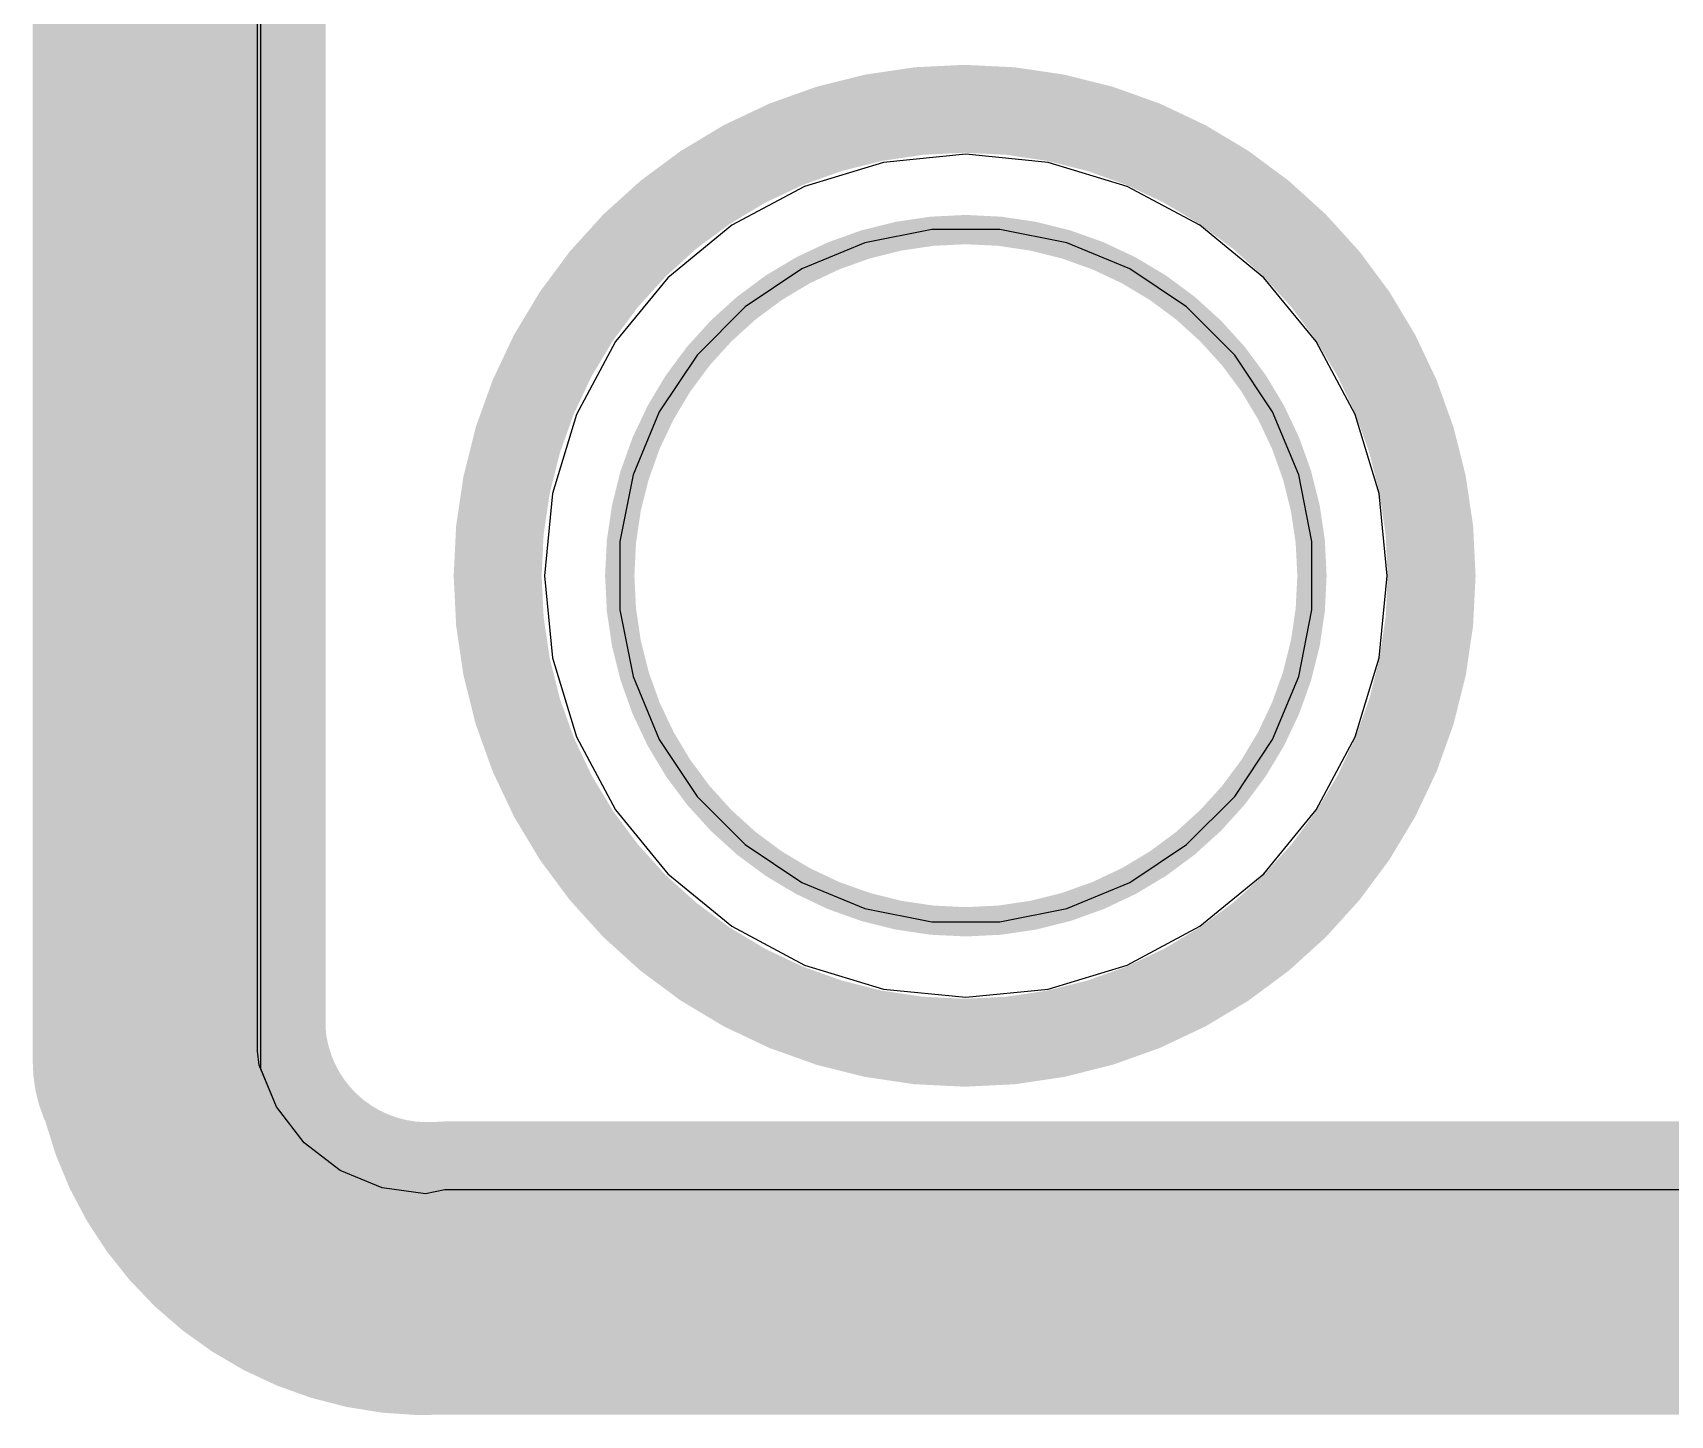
# Model space of a CAD drawing. Header units: inches. Extents: x -13 to 366, y -4 to 120.
# Drawn here: x -4.04 to 3.05, y -3.64 to 2.35 of the extents above; entities that cross this region are included whole.
import ezdxf

# ---------------------------------------------------------------- set-up
doc = ezdxf.new("R2010")
doc.units = ezdxf.units.IN
for name, color, linetype in [('Board_outline', 56, 'Continuous'), ('Bottom Layer', 5, 'Continuous'), ('Bottom Overlay', 54, 'Continuous'), ('GND', 16, 'Continuous'), ('Keep-Out Layer', 6, 'Continuous'), ('Multi-Layer', 9, 'Continuous'), ('POWER', 76, 'Continuous'), ('Top Layer', 1, 'Continuous'), ('Top Overlay', 2, 'Continuous')]:
    doc.layers.add(name, color=color, linetype=linetype)

msp = doc.modelspace()

# ---------------------------------------------------------------- linework, layer by layer
at = {"layer": 'Board_outline', "const_width": 0.254}
for points in [[(-3.4089, -2.1087), (-3.4089, 42.6513)], [(-2.2584, -3.0003), (31.3992, -3.0003)]]:
    msp.add_lwpolyline(points, dxfattribs=at)
msp.add_lwpolyline([(-2.2583, -3.0007, -0.414214), (-3.4089, -2.0025)], format="xyb", dxfattribs=at)
at = {"layer": 'Board_outline', "const_width": 0.127}
for points in [[(-3.4724, -2.0025, 1), (-3.3454, -2.0025, 1)], [(-3.4724, -2.1087, 1), (-3.3454, -2.1087, 1)], [(-2.3219, -3.0003, 1), (-2.1949, -3.0003, 1)], [(-2.3218, -3.0007, 1), (-2.1948, -3.0007, 1)]]:
    msp.add_lwpolyline(points, format="xyb", close=True, dxfattribs=at)
at = {"layer": 'Bottom Layer'}
for p, q in [((-3.0702, -2.0604), (-3.0702, 42.6767)), ((-0.3563, 1.7912), (-0.6989, 1.6873)), ((0, 1.8263), (-0.3563, 1.7912)), ((0.3563, 1.7912), (0, 1.8263)), ((0.6989, 1.6873), (0.3563, 1.7912)), ((-0.6989, 1.6873), (-1.0146, 1.5185)), ((1.0146, 1.5185), (0.6989, 1.6873)), ((-1.0146, 1.5185), (-1.2914, 1.2914)), ((1.2914, 1.2914), (1.0146, 1.5185)), ((-1.2914, 1.2914), (-1.5185, 1.0146)), ((1.5185, 1.0146), (1.2914, 1.2914)), ((-1.5185, 1.0146), (-1.6873, 0.6989)), ((1.6873, 0.6989), (1.5185, 1.0146)), ((-1.6873, 0.6989), (-1.7912, 0.3563)), ((1.7912, 0.3563), (1.6873, 0.6989)), ((-1.7912, 0.3563), (-1.8263, 0)), ((1.8263, 0), (1.7912, 0.3563)), ((-1.8263, 0), (-1.7912, -0.3563)), ((1.7912, -0.3563), (1.8263, 0)), ((-1.7912, -0.3563), (-1.6873, -0.6989)), ((1.6873, -0.6989), (1.7912, -0.3563)), ((-1.6873, -0.6989), (-1.5185, -1.0146)), ((1.5185, -1.0146), (1.6873, -0.6989)), ((-1.5185, -1.0146), (-1.2914, -1.2914)), ((1.2914, -1.2914), (1.5185, -1.0146)), ((-1.2914, -1.2914), (-1.0146, -1.5185)), ((1.0146, -1.5185), (1.2914, -1.2914)), ((-1.0146, -1.5185), (-0.6989, -1.6873)), ((0.6989, -1.6873), (1.0146, -1.5185)), ((-0.6989, -1.6873), (-0.3563, -1.7912)), ((0.3563, -1.7912), (0.6989, -1.6873)), ((-0.3563, -1.7912), (0, -1.8263)), ((0, -1.8263), (0.3563, -1.7912)), ((-3.0622, -2.1208), (-3.0702, -2.0604)), ((-2.987, -2.3025), (-3.0622, -2.1208)), ((-2.8673, -2.4585), (-2.987, -2.3025)), ((-2.7112, -2.5783), (-2.8673, -2.4585)), ((-2.5295, -2.6535), (-2.7112, -2.5783)), ((-2.3422, -2.6782), (-2.5295, -2.6535)), ((-2.2583, -2.6615), (-2.3422, -2.6782)), ((31.3992, -2.6615), (-2.2583, -2.6615))]:
    msp.add_line(p, q, dxfattribs=at)
at = {"layer": 'Bottom Overlay', "const_width": 1.27}
for points in [[(-3.4089, -2.0833), (-3.4089, 42.6767)], [(-3.4089, -2.0833), (-3.4089, 42.6767)], [(-2.2584, -3.0003), (31.3992, -3.0003)], [(-2.2584, -3.0003), (31.3992, -3.0003)]]:
    msp.add_lwpolyline(points, dxfattribs=at)
at = {"layer": 'Bottom Overlay'}
for points, const_width in [([(2.0185, -0.0003, 1), (-2.0291, -0.0003, 1)], 0.381), ([(-2.1244, -0.0003, 1), (-1.9339, -0.0003, 1)], 0.1905), ([(1.9232, -0.0003, 1), (2.1137, -0.0003, 1)], 0.1905), ([(-3.7264, -2.0025, 1), (-3.0914, -2.0025, 1)], 0.635), ([(-3.7264, -2.0025, 1), (-3.0914, -2.0025, 1)], 0.635), ([(-3.7264, -2.0833, 1), (-3.0914, -2.0833, 1)], 0.635), ([(-3.7264, -2.0833, 1), (-3.0914, -2.0833, 1)], 0.635), ([(-2.5759, -3.0003, 1), (-1.9409, -3.0003, 1)], 0.635), ([(-2.5759, -3.0003, 1), (-1.9409, -3.0003, 1)], 0.635), ([(-2.5758, -3.0007, 1), (-1.9408, -3.0007, 1)], 0.635), ([(-2.5758, -3.0007, 1), (-1.9408, -3.0007, 1)], 0.635)]:
    msp.add_lwpolyline(points, format="xyb", close=True, dxfattribs=dict(at, const_width=const_width))
at = {"layer": 'Bottom Overlay', "const_width": 1.27}
msp.add_lwpolyline([(-2.2583, -3.0007, -0.414214), (-3.4089, -2.0025)], format="xyb", dxfattribs=at)
msp.add_lwpolyline([(-2.2583, -3.0007, -0.414214), (-3.4089, -2.0025)], format="xyb", dxfattribs=at)
at = {"layer": 'GND'}
for p, q in [((-3.0702, -2.0604), (-3.0702, 42.6767)), ((-0.3563, 1.7912), (-0.6989, 1.6873)), ((0, 1.8263), (-0.3563, 1.7912)), ((0.3563, 1.7912), (0, 1.8263)), ((0.6989, 1.6873), (0.3563, 1.7912)), ((-0.6989, 1.6873), (-1.0146, 1.5185)), ((1.0146, 1.5185), (0.6989, 1.6873)), ((-1.0146, 1.5185), (-1.2914, 1.2914)), ((1.2914, 1.2914), (1.0146, 1.5185)), ((-1.2914, 1.2914), (-1.5185, 1.0146)), ((1.5185, 1.0146), (1.2914, 1.2914)), ((-1.5185, 1.0146), (-1.6873, 0.6989)), ((1.6873, 0.6989), (1.5185, 1.0146)), ((-1.6873, 0.6989), (-1.7912, 0.3563)), ((1.7912, 0.3563), (1.6873, 0.6989)), ((-1.7912, 0.3563), (-1.8263, 0)), ((1.8263, 0), (1.7912, 0.3563)), ((-1.8263, 0), (-1.7912, -0.3563)), ((1.7912, -0.3563), (1.8263, 0)), ((-1.7912, -0.3563), (-1.6873, -0.6989)), ((1.6873, -0.6989), (1.7912, -0.3563)), ((-1.6873, -0.6989), (-1.5185, -1.0146)), ((1.5185, -1.0146), (1.6873, -0.6989)), ((-1.5185, -1.0146), (-1.2914, -1.2914)), ((1.2914, -1.2914), (1.5185, -1.0146)), ((-1.2914, -1.2914), (-1.0146, -1.5185)), ((1.0146, -1.5185), (1.2914, -1.2914)), ((-1.0146, -1.5185), (-0.6989, -1.6873)), ((0.6989, -1.6873), (1.0146, -1.5185)), ((-0.6989, -1.6873), (-0.3563, -1.7912)), ((0.3563, -1.7912), (0.6989, -1.6873)), ((-0.3563, -1.7912), (0, -1.8263)), ((0, -1.8263), (0.3563, -1.7912)), ((-3.0622, -2.1208), (-3.0702, -2.0604)), ((-2.987, -2.3025), (-3.0622, -2.1208)), ((-2.8673, -2.4585), (-2.987, -2.3025)), ((-2.7112, -2.5783), (-2.8673, -2.4585)), ((-2.5295, -2.6535), (-2.7112, -2.5783)), ((-2.3422, -2.6782), (-2.5295, -2.6535)), ((-2.2583, -2.6615), (-2.3422, -2.6782)), ((31.3992, -2.6615), (-2.2583, -2.6615))]:
    msp.add_line(p, q, dxfattribs=at)
at = {"layer": 'Keep-Out Layer', "const_width": 0.1565}
for points in [[(-3.4089, -2.0833), (-3.4089, 42.6767)], [(-3.4089, -2.0833), (-3.4089, 42.6767)], [(-2.2583, -3.0003), (31.3992, -3.0003)], [(-2.2583, -3.0003), (31.3992, -3.0003)]]:
    msp.add_lwpolyline(points, dxfattribs=at)
at = {"layer": 'Keep-Out Layer'}
for points, const_width in [([(1.5, 0, 1), (-1.5, 0, 1)], 0.127), ([(1.5, 0, 1), (-1.5, 0, 1)], 0.127), ([(-1.5317, 0, 1), (-1.4682, 0, 1)], 0.0635), ([(-1.5317, 0, 1), (-1.4682, 0, 1)], 0.0635), ([(1.4682, 0, 1), (1.5317, 0, 1)], 0.0635), ([(1.4682, 0, 1), (1.5317, 0, 1)], 0.0635), ([(-3.4407, -2.002, 1), (-3.3772, -2.002, 1)], 0.0635), ([(-3.4407, -2.002, 1), (-3.3772, -2.002, 1)], 0.0635), ([(-3.4481, -2.0833, 1), (-3.3698, -2.0833, 1)], 0.0782), ([(-3.4481, -2.0833, 1), (-3.3698, -2.0833, 1)], 0.0782), ([(-2.2974, -3.0003, 1), (-2.2192, -3.0003, 1)], 0.0782), ([(-2.2974, -3.0003, 1), (-2.2192, -3.0003, 1)], 0.0782), ([(-2.2901, -3.0003, 1), (-2.2266, -3.0003, 1)], 0.0635), ([(-2.2901, -3.0003, 1), (-2.2266, -3.0003, 1)], 0.0635)]:
    msp.add_lwpolyline(points, format="xyb", close=True, dxfattribs=dict(at, const_width=const_width))
at = {"layer": 'Keep-Out Layer', "const_width": 0.127}
msp.add_lwpolyline([(-2.2584, -3.0003, -0.414214), (-3.409, -2.002)], format="xyb", dxfattribs=at)
msp.add_lwpolyline([(-2.2584, -3.0003, -0.414214), (-3.409, -2.002)], format="xyb", dxfattribs=at)
at = {"layer": 'Multi-Layer'}
for p, q in [((-0.1477, 1.5), (-0.4375, 1.4424)), ((0, 1.5), (-0.1477, 1.5)), ((0.1477, 1.5), (0, 1.5)), ((0.4375, 1.4424), (0.1477, 1.5)), ((-0.4375, 1.4424), (-0.7105, 1.3293)), ((0.7105, 1.3293), (0.4375, 1.4424)), ((-0.7105, 1.3293), (-0.9562, 1.1651)), ((0.9562, 1.1651), (0.7105, 1.3293)), ((-0.9562, 1.1651), (-1.1651, 0.9562)), ((1.1651, 0.9562), (0.9562, 1.1651)), ((-1.1651, 0.9562), (-1.3293, 0.7105)), ((1.3293, 0.7105), (1.1651, 0.9562)), ((-1.3293, 0.7105), (-1.4424, 0.4375)), ((1.4424, 0.4375), (1.3293, 0.7105)), ((-1.4424, 0.4375), (-1.5, 0.1477)), ((1.5, 0.1477), (1.4424, 0.4375)), ((-1.5, 0.1477), (-1.5, 0)), ((1.5, 0), (1.5, 0.1477)), ((-1.5, 0), (-1.5, 0)), ((-1.5, 0), (-1.5, -0.1477)), ((1.5, -0.1477), (1.5, 0)), ((-1.5, -0.1477), (-1.4424, -0.4375)), ((1.4424, -0.4375), (1.5, -0.1477)), ((-1.4424, -0.4375), (-1.3293, -0.7105)), ((1.3293, -0.7105), (1.4424, -0.4375)), ((-1.3293, -0.7105), (-1.1651, -0.9562)), ((1.1651, -0.9562), (1.3293, -0.7105)), ((-1.1651, -0.9562), (-0.9562, -1.1651)), ((0.9562, -1.1651), (1.1651, -0.9562)), ((-0.9562, -1.1651), (-0.7105, -1.3293)), ((0.7105, -1.3293), (0.9562, -1.1651)), ((-0.7105, -1.3293), (-0.4375, -1.4424)), ((0.4375, -1.4424), (0.7105, -1.3293)), ((-0.4375, -1.4424), (-0.1477, -1.5)), ((0.1477, -1.5), (0.4375, -1.4424)), ((-0.1477, -1.5), (0, -1.5)), ((0, -1.5), (0.1477, -1.5))]:
    msp.add_line(p, q, dxfattribs=at)
at = {"layer": 'POWER'}
for p, q in [((-3.0555, -2.1371), (-3.0555, 7.6153)), ((-0.3563, 1.7912), (-0.6989, 1.6873)), ((0, 1.8263), (-0.3563, 1.7912)), ((0.3563, 1.7912), (0, 1.8263)), ((0.6989, 1.6873), (0.3563, 1.7912)), ((-0.6989, 1.6873), (-1.0146, 1.5185)), ((1.0146, 1.5185), (0.6989, 1.6873)), ((-1.0146, 1.5185), (-1.2914, 1.2914)), ((1.2914, 1.2914), (1.0146, 1.5185)), ((-1.2914, 1.2914), (-1.5185, 1.0146)), ((1.5185, 1.0146), (1.2914, 1.2914)), ((-1.5185, 1.0146), (-1.6873, 0.6989)), ((1.6873, 0.6989), (1.5185, 1.0146)), ((-1.6873, 0.6989), (-1.7912, 0.3563)), ((1.7912, 0.3563), (1.6873, 0.6989)), ((-1.7912, 0.3563), (-1.8263, 0)), ((1.8263, 0), (1.7912, 0.3563)), ((-1.8263, 0), (-1.7912, -0.3563)), ((1.7912, -0.3563), (1.8263, 0)), ((-1.7912, -0.3563), (-1.6873, -0.6989)), ((1.6873, -0.6989), (1.7912, -0.3563)), ((-1.6873, -0.6989), (-1.5185, -1.0146)), ((1.5185, -1.0146), (1.6873, -0.6989)), ((-1.5185, -1.0146), (-1.2914, -1.2914)), ((1.2914, -1.2914), (1.5185, -1.0146)), ((-1.2914, -1.2914), (-1.0146, -1.5185)), ((1.0146, -1.5185), (1.2914, -1.2914)), ((-1.0146, -1.5185), (-0.6989, -1.6873)), ((0.6989, -1.6873), (1.0146, -1.5185)), ((-0.6989, -1.6873), (-0.3563, -1.7912)), ((0.3563, -1.7912), (0.6989, -1.6873)), ((-0.3563, -1.7912), (0, -1.8263)), ((0, -1.8263), (0.3563, -1.7912)), ((-2.987, -2.3025), (-3.0555, -2.1371)), ((-2.8673, -2.4585), (-2.987, -2.3025)), ((-2.7112, -2.5783), (-2.8673, -2.4585)), ((-2.5295, -2.6535), (-2.7112, -2.5783)), ((-2.3422, -2.6782), (-2.5295, -2.6535)), ((-2.2583, -2.6615), (-2.3422, -2.6782)), ((6.0179, -2.6615), (-2.2583, -2.6615))]:
    msp.add_line(p, q, dxfattribs=at)
at = {"layer": 'Top Layer'}
for p, q in [((-3.0702, -2.0604), (-3.0702, 42.6767)), ((-0.3563, 1.7912), (-0.6989, 1.6873)), ((0, 1.8263), (-0.3563, 1.7912)), ((0.3563, 1.7912), (0, 1.8263)), ((0.6989, 1.6873), (0.3563, 1.7912)), ((-0.6989, 1.6873), (-1.0146, 1.5185)), ((1.0146, 1.5185), (0.6989, 1.6873)), ((-1.0146, 1.5185), (-1.2914, 1.2914)), ((1.2914, 1.2914), (1.0146, 1.5185)), ((-1.2914, 1.2914), (-1.5185, 1.0146)), ((1.5185, 1.0146), (1.2914, 1.2914)), ((-1.5185, 1.0146), (-1.6873, 0.6989)), ((1.6873, 0.6989), (1.5185, 1.0146)), ((-1.6873, 0.6989), (-1.7912, 0.3563)), ((1.7912, 0.3563), (1.6873, 0.6989)), ((-1.7912, 0.3563), (-1.8263, 0)), ((1.8263, 0), (1.7912, 0.3563)), ((-1.8263, 0), (-1.7912, -0.3563)), ((1.7912, -0.3563), (1.8263, 0)), ((-1.7912, -0.3563), (-1.6873, -0.6989)), ((1.6873, -0.6989), (1.7912, -0.3563)), ((-1.6873, -0.6989), (-1.5185, -1.0146)), ((1.5185, -1.0146), (1.6873, -0.6989)), ((-1.5185, -1.0146), (-1.2914, -1.2914)), ((1.2914, -1.2914), (1.5185, -1.0146)), ((-1.2914, -1.2914), (-1.0146, -1.5185)), ((1.0146, -1.5185), (1.2914, -1.2914)), ((-1.0146, -1.5185), (-0.6989, -1.6873)), ((0.6989, -1.6873), (1.0146, -1.5185)), ((-0.6989, -1.6873), (-0.3563, -1.7912)), ((0.3563, -1.7912), (0.6989, -1.6873)), ((-0.3563, -1.7912), (0, -1.8263)), ((0, -1.8263), (0.3563, -1.7912)), ((-3.0622, -2.1208), (-3.0702, -2.0604)), ((-2.987, -2.3025), (-3.0622, -2.1208)), ((-2.8673, -2.4585), (-2.987, -2.3025)), ((-2.7112, -2.5783), (-2.8673, -2.4585)), ((-2.5295, -2.6535), (-2.7112, -2.5783)), ((-2.3422, -2.6782), (-2.5295, -2.6535)), ((-2.2583, -2.6615), (-2.3422, -2.6782)), ((31.3992, -2.6615), (-2.2583, -2.6615))]:
    msp.add_line(p, q, dxfattribs=at)
at = {"layer": 'Top Overlay', "const_width": 1.27}
for points in [[(-3.4089, -2.1087), (-3.4089, 42.6513)], [(-2.2584, -3.0003), (31.3992, -3.0003)]]:
    msp.add_lwpolyline(points, dxfattribs=at)
at = {"layer": 'Top Overlay'}
for points, const_width in [([(2.0185, -0.0003, 1), (-2.0291, -0.0003, 1)], 0.381), ([(-2.1244, -0.0003, 1), (-1.9339, -0.0003, 1)], 0.1905), ([(1.9232, -0.0003, 1), (2.1137, -0.0003, 1)], 0.1905), ([(-3.7264, -2.0025, 1), (-3.0914, -2.0025, 1)], 0.635), ([(-3.7264, -2.1087, 1), (-3.0914, -2.1087, 1)], 0.635), ([(-2.5759, -3.0003, 1), (-1.9409, -3.0003, 1)], 0.635), ([(-2.5758, -3.0007, 1), (-1.9408, -3.0007, 1)], 0.635)]:
    msp.add_lwpolyline(points, format="xyb", close=True, dxfattribs=dict(at, const_width=const_width))
at = {"layer": 'Top Overlay', "const_width": 1.27}
msp.add_lwpolyline([(-2.2583, -3.0007, -0.414214), (-3.4089, -2.0025)], format="xyb", dxfattribs=at)

doc.saveas('drawing.dxf')
